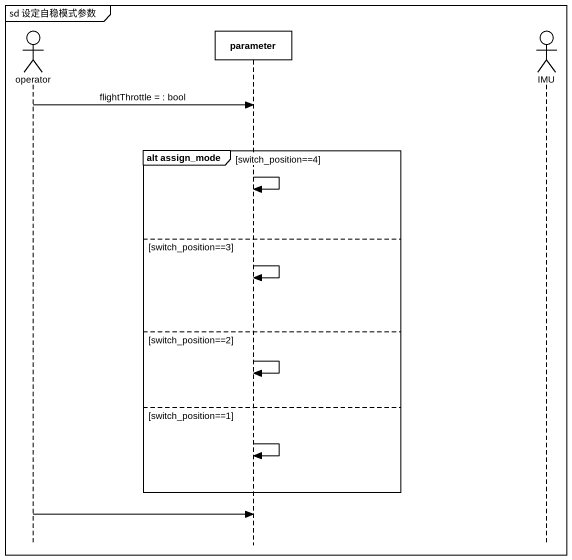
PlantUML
@startuml
mainframe sd 设定自稳模式参数
hide footbox
actor operator
participant parameter
actor IMU

operator -> parameter : flightThrottle = : bool
group alt assign_mode [switch_position==4]
  parameter -> parameter
else switch_position==3
  parameter -> parameter
else switch_position==2
  parameter -> parameter
else switch_position==1
  parameter -> parameter
end
operator -> parameter
@enduml
